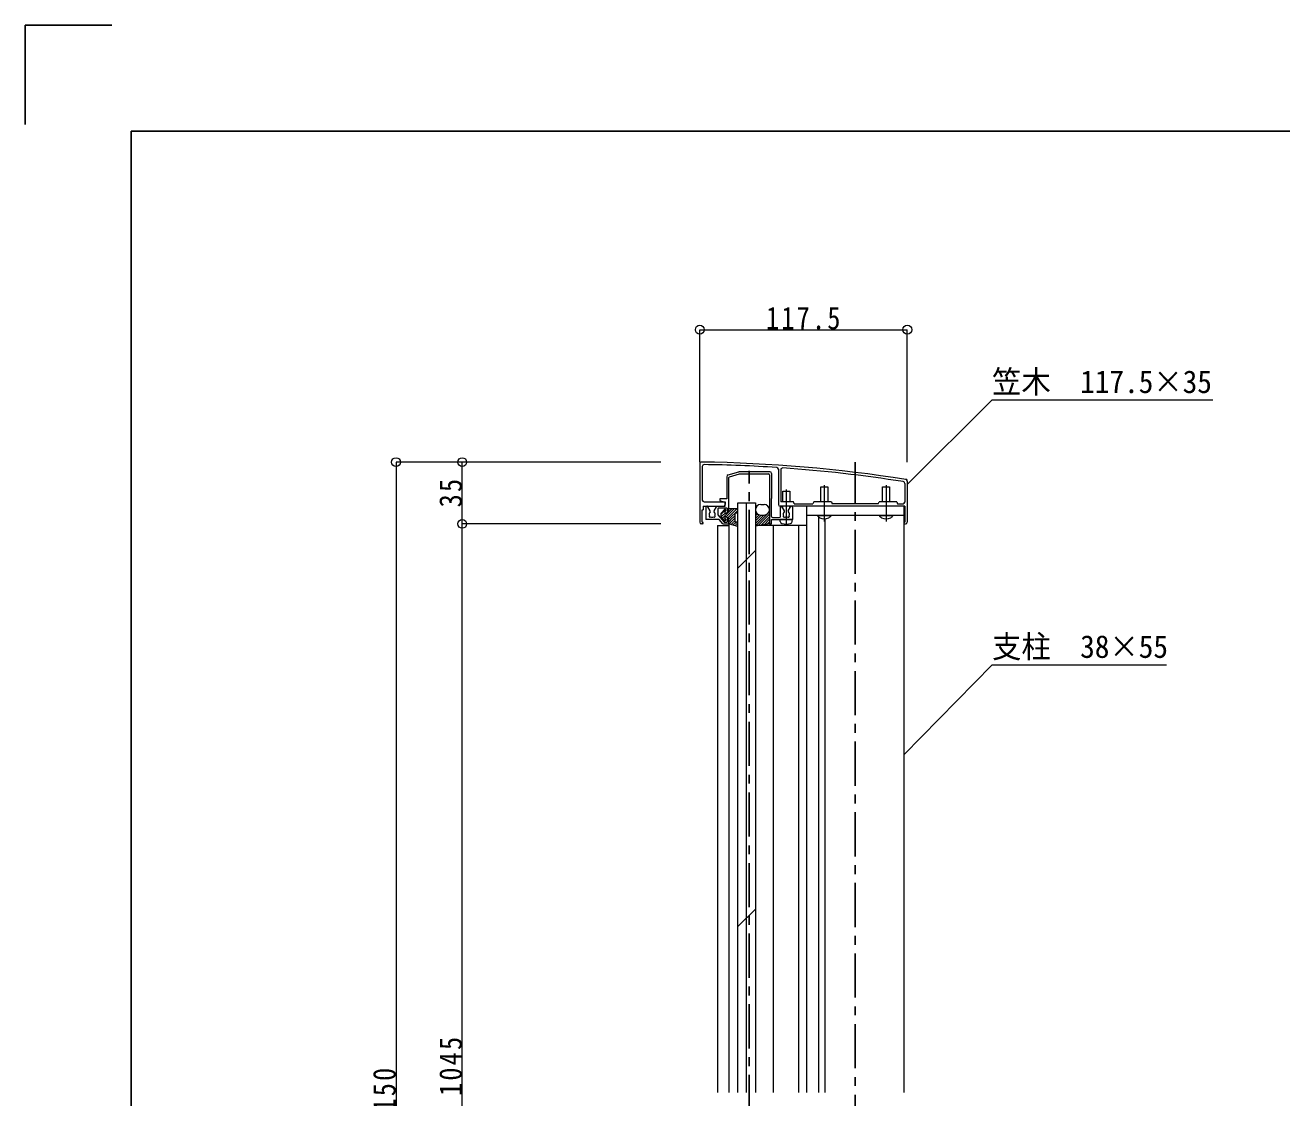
# Model space of a CAD drawing. Units: millimetres, scale not verified. Extents: x -1050 to 1050, y -742 to 742.
# Drawn here: x -1050 to -338, y 135 to 742 of the extents above; entities that cross this region are included whole.
import ezdxf
from ezdxf.enums import TextEntityAlignment as Align

# ---------------------------------------------------------------- set-up
doc = ezdxf.new("R2010")
doc.units = ezdxf.units.MM
doc.header["$LTSCALE"] = 5
doc.linetypes.add('CHAIN1', pattern=[8, 5, -1, 1, -1])
doc.linetypes.add('DASHED1', pattern=[1.8, 1.2, -0.6])
for name, color, linetype in [('0-0_通り芯', 7, 'CHAIN1'), ('1-4_印刷位置ライン', 7, 'Continuous'), ('1-5_図枠1_1', 7, 'Continuous')]:
    doc.layers.add(name, color=color, linetype=linetype)
for name, color, linetype, lineweight in [('0-3_寸法', 54, 'Continuous', 20), ('0-4_手摺部材', 92, 'Continuous', 20), ('0-7_ガラス', 6, 'Continuous', 20), ('0-8_その他', 11, 'Continuous', 20), ('0-9_文字', 3, 'Continuous', 20), ('0-A_支柱', 6, 'Continuous', 20)]:
    doc.layers.add(name, color=color, linetype=linetype, lineweight=lineweight)
doc.styles.add('ＭＳ ゴシック', font='')
doc.styles.get('ＭＳ ゴシック').set_extended_font_data('MS Gothic')

# ---------------------------------------------------------------- blocks, each defined once
blk = doc.blocks.new('dimension_origin')
at = {"color": 0, "linetype": 'Continuous', "lineweight": -2}
blk.add_circle((0, 0), 1.25, dxfattribs=at)

msp = doc.modelspace()

# ---------------------------------------------------------------- linework, layer by layer
at = {"layer": '0-0_通り芯'}
for p, q in [((-580, -448.33), (-580, 495)), ((-640, -197.078), (-640, 490))]:
    msp.add_line(p, q, dxfattribs=at)
at = {"layer": '0-3_寸法'}
for p, q in [((-668, 495), (-668, 570)), ((-668, 570), (-550.5, 570)), ((-550.5, 495), (-550.5, 570)), ((-690, 495), (-840, 495)), ((-840, 495), (-840, -224.293)), ((-802.5, 460), (-802.5, 495)), ((-690, 460), (-802.5, 460)), ((-802.5, -154.293), (-802.5, 460))]:
    msp.add_line(p, q, dxfattribs=at)
at = {"layer": '0-4_手摺部材'}
for p, q in [((-667.999, 494), (-667.999, 461)), ((-666.599, 492.581), (-666.599, 473.5)), ((-652.7, 486.746), (-652.7, 474.1)), ((-651.975, 487.707), (-645.835, 489.462)), ((-651.5, 467.5), (-651.5, 486.218)), ((-651.137, 486.698), (-645.599, 488.281)), ((-628.3, 489.5), (-645.56, 489.5)), ((-645.462, 488.3), (-629, 488.3)), ((-628.5, 487.8), (-628.5, 460)), ((-627.3, 488.5), (-627.3, 474.4)), ((-623.499, 490.932), (-623.499, 471)), ((-622.099, 490.701), (-622.099, 472.5)), ((-550.5, 484.147), (-550.5, 460.961)), ((-621, 478.5), (-617, 478.5)), ((-621, 472.5), (-621, 478.5)), ((-617, 478.5), (-617, 472.5)), ((-599.5, 472.5), (-599.5, 481)), ((-599.5, 481), (-595.5, 481)), ((-595.5, 481), (-595.5, 472.5)), ((-564.5, 472.5), (-564.5, 481)), ((-564.5, 481), (-560.5, 481)), ((-560.5, 481), (-560.5, 472.5)), ((-551.899, 482.945), (-551.899, 472.4)), ((-665.999, 470), (-654.699, 470)), ((-665.999, 470), (-665.999, 468)), ((-665.599, 472.5), (-653.699, 472.5)), ((-662.097, 467.4), (-663.433, 469.714)), ((-659.903, 467.4), (-658.546, 469.75)), ((-658.113, 470), (-653.7, 470)), ((-656.329, 473.001), (-653.7, 472.3)), ((-653.7, 470), (-653.7, 472.3)), ((-653.699, 472.5), (-653.699, 471)), ((-627.3, 464.2), (-627.3, 474.4)), ((-551.899, 470), (-622.499, 470)), ((-614.999, 472.5), (-622.099, 472.5)), ((-620.097, 467.4), (-621.47, 469.777)), ((-621, 468.964), (-621, 470)), ((-617.903, 467.4), (-616.567, 469.714)), ((-617, 468.964), (-617, 470)), ((-614.499, 471.4), (-614.999, 472.5)), ((-614.499, 471.4), (-603.999, 471.4)), ((-607.5, 470), (-607.5, 465)), ((-593.499, 472.5), (-592.999, 471.4)), ((-566.999, 471.4), (-592.999, 471.4)), ((-566.999, 471.4), (-566.499, 472.5)), ((-556.5, 472.5), (-566.499, 472.5)), ((-552.5, 470), (-552.5, 465)), ((-551.899, 470), (-551.899, 461)), ((-664.5, 469.428), (-664.5, 462.5)), ((-661, 462.7), (-661.2, 462.5)), ((-661, 462.7), (-660.8, 462.5)), ((-657.7, 468.5), (-657.7, 465.08)), ((-652.5, 469), (-657.2, 469)), ((-652.5, 469), (-652.5, 467)), ((-652.5, 467), (-652, 467)), ((-652, 463), (-652.5, 463)), ((-652.5, 463), (-652.5, 461)), ((-626.8, 463.7), (-622.8, 463.7)), ((-622.3, 464.2), (-622.3, 469.555)), ((-619, 462.7), (-619.2, 462.5)), ((-619, 462.7), (-618.8, 462.5)), ((-615.5, 469.428), (-615.5, 462.5)), ((-607.5, 465), (-552.5, 465)), ((-666.499, 460), (-666.999, 460)), ((-666.599, 461), (-666.499, 461)), ((-661.2, 462.5), (-664.5, 462.5)), ((-657.1, 462.5), (-660.8, 462.5)), ((-658.003, 459), (-651.5, 459)), ((-658.003, 459), (-658.003, 137.854)), ((-655, 460), (-657.1, 462.5)), ((-655, 460), (-651.5, 460)), ((-651.5, 460), (-651.5, 462.5)), ((-651.5, 460), (-651.5, 137.854)), ((-607.5, 459), (-635.5, 459)), ((-628.5, 460), (-627.3, 460)), ((-627.3, 460), (-627.3, 462.5)), ((-627.3, 462.5), (-619.2, 462.5)), ((-626.5, 459), (-626.5, 137.854)), ((-622.402, 461.381), (-622.5, 462.5)), ((-615.5, 462.5), (-622.5, 462.5)), ((-618.8, 462.5), (-615.5, 462.5)), ((-615.598, 461.381), (-615.5, 462.5)), ((-612, 137.854), (-612, 459)), ((-551.999, 461), (-551.899, 461)), ((-551.999, 460), (-551.499, 460))]:
    msp.add_line(p, q, dxfattribs=at)
at = {"layer": '0-4_手摺部材', "linetype": 'DASHED1'}
msp.add_line((-550.5, 484.189), (-550.5, 485), dxfattribs=at)
at = {"layer": '0-4_手摺部材', "linetype": 'CHAIN1'}
for p, q in [((-619, 479.5), (-619, 458.9)), ((-597.5, 482), (-597.5, 461.4)), ((-562.5, 482), (-562.5, 461.4))]:
    msp.add_line(p, q, dxfattribs=at)
at = {"layer": '0-4_手摺部材'}
for points in [[(-652.7, 474.1), (-656.7, 474.1), (-656.7, 473.484)], [(-593.499, 472.5), (-603.499, 472.5), (-603.999, 471.4)], [(-556.5, 472.5), (-556, 471.4), (-552.899, 471.4)], [(-666.599, 461), (-666.599, 468), (-665.999, 468)], [(-657.7, 465.08), (-654.273, 461), (-652.5, 461)], [(-601.5, 465), (-601.5, 464.712), (-593.5, 464.712), (-593.5, 465)], [(-566.5, 465), (-566.5, 464.712), (-558.5, 464.712), (-558.5, 465)]]:
    msp.add_lwpolyline(points, dxfattribs=at)
for centre, radius, start, end in [((-666.999, 494), 1, 89.28387, 180), ((-676.986, -304.938), 800, 80.9641, 89.28387), ((-665.599, 492.581), 1, 89.18151, 180), ((-676.986, -304.428), 798.09, 86.22449, 89.18151), ((-624.499, 490.932), 1, 0, 86.22449), ((-621.099, 490.701), 1, 85.97953, 180), ((-676.986, -304.428), 798.09, 81.0441, 85.97953), ((-651.7, 486.746), 1, 105.9454, 180), ((-651, 486.218), 0.5, 105.9454, 180), ((-645.56, 488.5), 1, 90, 105.9454), ((-645.462, 487.8), 0.5, 90, 105.9454), ((-629, 487.8), 0.5, 0, 90), ((-628.3, 488.5), 1, 0, 90), ((-552.899, 482.945), 1, 0, 81.0441), ((-551.5, 484.147), 1, 0, 80.9641), ((-665.599, 473.5), 1, 180, 270), ((-663.928, 469.428), 0.572, 30, 180), ((-658.113, 469.5), 0.5, 90, 150), ((-656.2, 473.484), 0.5, 180, 255.06859), ((-654.699, 471), 1, 270, 360), ((-622.499, 471), 1, 180, 270), ((-621.855, 469.555), 0.445, 30, 180), ((-616.072, 469.428), 0.572, 0, 150), ((-552.899, 472.4), 1, 270, 360), ((-661, 465.5), 1.75, 132.83959, 208.57358), ((-662.237, 464.263), 0.5, 126.78679, 323.21321), ((-662.53, 467.15), 0.5, 312.83959, 30), ((-661, 465.5), 1.75, 241.42642, 298.57358), ((-659.763, 464.263), 0.5, 216.78679, 53.21321), ((-659.47, 467.15), 0.5, 150, 227.16041), ((-661, 465.5), 1.75, 331.4264, 47.16041), ((-657.2, 468.5), 0.5, 90, 180), ((-652, 467.5), 0.5, 270, 360), ((-652, 462.5), 0.5, 0, 90), ((-626.8, 464.2), 0.5, 180, 270), ((-622.8, 464.2), 0.5, 270, 360), ((-619, 465.5), 1.75, 132.83959, 208.57358), ((-620.237, 464.263), 0.5, 126.78679, 323.21321), ((-620.53, 467.15), 0.5, 312.83959, 30), ((-619, 465.5), 1.75, 241.42642, 298.57358), ((-617.763, 464.263), 0.5, 216.78679, 53.21321), ((-617.47, 467.15), 0.5, 150, 227.16041), ((-619, 465.5), 1.75, 331.4264, 47.16041), ((-597.5, 467.941), 5.141, 218.91478, 239.75003), ((-597.5, 467.941), 5.141, 239.75003, 300.24997), ((-597.5, 467.941), 5.141, 300.24997, 321.08522), ((-562.5, 467.941), 5.141, 218.91478, 239.75003), ((-562.5, 467.941), 5.141, 239.75003, 300.24997), ((-562.5, 467.941), 5.141, 300.24997, 321.08522), ((-666.999, 461), 1, 180, 270), ((-666.499, 460.5), 0.5, 270, 90), ((-621.107, 461.494), 1.3, 185, 254.11915), ((-619, 468.9), 9, 254.11915, 285.88085), ((-616.893, 461.494), 1.3, 285.88085, 355), ((-551.999, 460.5), 0.5, 90, 270), ((-551.499, 461), 1, 270, 357.79122)]:
    msp.add_arc(centre, radius, start, end, dxfattribs=at)
at = {"layer": '0-4_手摺部材', "linetype": 'DASHED1'}
msp.add_arc((-676.986, -304.938), 800, 80.90296, 80.9641, dxfattribs=at)
at = {"layer": '0-7_ガラス'}
for p, q in [((-646.5, 472), (-636.5, 472)), ((-646.5, 137.854), (-646.5, 472)), ((-641.5, 137.854), (-641.5, 472)), ((-636.5, 472), (-636.5, 137.854)), ((-646.5, 434.957), (-636.5, 444.957)), ((-646.5, 231.871), (-636.5, 241.871))]:
    msp.add_line(p, q, dxfattribs=at)
at = {"layer": '0-8_その他'}
for p, q in [((-633.5, 471), (-631.5, 471)), ((-655.8, 465.448), (-655.247, 466.001)), ((-655.8, 464), (-655.8, 466)), ((-655.8, 464.034), (-654.479, 465.354)), ((-653.988, 468.078), (-655.66, 466.347)), ((-653.988, 461.922), (-655.66, 463.653)), ((-655.24, 466.008), (-653.321, 467.927)), ((-655.221, 463.199), (-653.711, 464.708)), ((-654.526, 462.479), (-653.709, 463.296)), ((-654.458, 465.376), (-653.699, 466.135)), ((-653.771, 466.549), (-653.329, 467.651)), ((-653.771, 463.451), (-653.329, 462.349)), ((-653.676, 464.744), (-649.67, 468.75)), ((-653.101, 463.905), (-652.943, 464.062)), ((-652.894, 464.111), (-648.255, 468.75)), ((-652.176, 463.416), (-652.146, 463.445)), ((-652.112, 463.479), (-646.841, 468.75)), ((-651.5, 468.334), (-651.084, 468.75)), ((-651.5, 466.991), (-651.5, 468.6)), ((-651.5, 460.117), (-651.5, 463.009)), ((-651.5, 462.677), (-651.408, 462.769)), ((-651.35, 468.75), (-646.65, 468.75)), ((-651.33, 462.847), (-646.5, 467.677)), ((-650.548, 462.215), (-648, 464.763)), ((-649.766, 461.583), (-648, 463.349)), ((-648, 461.4), (-648, 466.1)), ((-647.85, 466.25), (-646.65, 466.25)), ((-646.5, 466.4), (-646.5, 468.6)), ((-636.5, 464.493), (-635.352, 465.64)), ((-636.5, 458.836), (-629.824, 465.512)), ((-636.5, 463.078), (-634.43, 465.148)), ((-636.5, 461.664), (-633.164, 465)), ((-636.5, 460.25), (-631.75, 465)), ((-634.886, 459.036), (-628.5, 465.422)), ((-633.5, 465), (-631.5, 465)), ((-633.22, 459.287), (-628.5, 464.007)), ((-631.554, 459.539), (-628.5, 462.593)), ((-629.012, 466.324), (-628.5, 466.836)), ((-653.783, 461.809), (-653.309, 462.283)), ((-651.5, 461.263), (-650.64, 462.123)), ((-651.386, 459.972), (-646.686, 458.797)), ((-651.379, 459.97), (-649.872, 461.477)), ((-650.247, 459.687), (-649.104, 460.831)), ((-649.116, 459.404), (-648.336, 460.184)), ((-648.984, 460.95), (-648, 461.934)), ((-648.202, 460.318), (-647.27, 461.25)), ((-647.985, 459.121), (-647.568, 459.538)), ((-647.85, 461.25), (-646.65, 461.25)), ((-647.42, 459.686), (-646.5, 460.606)), ((-646.853, 458.838), (-646.8, 458.892)), ((-646.638, 459.054), (-646.5, 459.192)), ((-646.5, 458.942), (-646.5, 461.1)), ((-628.5, 460), (-636.5, 458.792)), ((-629.889, 459.79), (-628.5, 461.179))]:
    msp.add_line(p, q, dxfattribs=at)
for centre, radius, start, end in [((-633.5, 468), 3, 90, 180), ((-631.5, 468), 3, 0, 90), ((-655.3, 466), 0.5, 135.9867, 180), ((-655.3, 464), 0.5, 180, 224.0133), ((-653.7, 467.8), 0.4, 338.12576, 135.9867), ((-653.4, 466.4), 0.4, 158.12576, 293.77732), ((-653.4, 463.6), 0.4, 66.22268, 201.87424), ((-661.302, 484.336), 20, 293.77732, 299.09547), ((-661.302, 445.664), 20, 60.90453, 66.22268), ((-651.65, 466.991), 0.15, 299.09547, 360), ((-651.65, 463.009), 0.15, 0, 60.90453), ((-651.35, 468.6), 0.15, 90, 180), ((-647.85, 466.1), 0.15, 90, 180), ((-646.65, 468.6), 0.15, 0, 90), ((-646.65, 466.4), 0.15, 270, 360), ((-633.5, 468), 3, 180, 270), ((-631.5, 468), 3, 270, 360), ((-653.7, 462.2), 0.4, 224.0133, 21.87424), ((-651.35, 460.117), 0.15, 180, 255.96376), ((-647.85, 461.4), 0.15, 180, 270), ((-646.65, 458.942), 0.15, 255.96376, 360), ((-646.65, 461.1), 0.15, 0, 90)]:
    msp.add_arc(centre, radius, start, end, dxfattribs=at)
at = {"layer": '0-9_文字'}
for points in [[(-550.5, 482.26), (-502.5, 530.26), (-377.5, 530.26)], [(-552.5, 329.28), (-502.5, 380.26), (-403.75, 380.26)]]:
    msp.add_lwpolyline(points, dxfattribs=at)
at = {"layer": '0-A_支柱'}
for p, q in [((-607.5, 465), (-607.5, 137.854)), ((-600.7, 463.917), (-600.7, 137.854)), ((-597.2, 462.809), (-597.2, 137.854)), ((-552.5, 465), (-552.5, 137.854))]:
    msp.add_line(p, q, dxfattribs=at)
at = {"layer": '1-4_印刷位置ライン'}
for p in [(-1050, 686.222), (-1000.874, 742.5)]:
    msp.add_line(p, (-1050, 742.5), dxfattribs=at)
at = {"layer": '1-5_図枠1_1'}
msp.add_line((-990, 682.5), (703.535, 682.5), dxfattribs=at)
msp.add_lwpolyline([(-990, 682.5), (-990, -707.5), (990, -707.5)], dxfattribs=at)

# ---------------------------------------------------------------- block references
at = {"layer": '0-3_寸法', "xscale": 2, "yscale": 2}
for p, rotation in [((-668, 570), 180), ((-840, 495), 90), ((-802.5, 495), 90), ((-802.5, 460), 90), ((-802.5, 460), 270)]:
    msp.add_blockref('dimension_origin', p, dxfattribs=dict(at, rotation=rotation))
msp.add_blockref('dimension_origin', (-550.5, 570), dxfattribs=at)

# ---------------------------------------------------------------- texts
at = {"layer": '0-3_寸法', "insert": (-630.5, 570), "char_height": 12.83, "attachment_point": 7, "style": 'ＭＳ ゴシック'}
msp.add_mtext('\\T1.17;\\W0.85;117.5', dxfattribs=at)
at = {"layer": '0-3_寸法', "char_height": 12.83, "attachment_point": 7, "rotation": 90, "style": 'ＭＳ ゴシック'}
for s, insert in [('\\T1.17;\\W0.85;35', (-802.5, 469.375)), ('\\T1.17;\\W0.85;1045', (-802.5, 135.979)), ('\\T1.17;\\W0.85;1150', (-840, 118.479))]:
    msp.add_mtext(s, dxfattribs=dict(at, insert=insert))
at = {"layer": '0-9_文字', "style": 'ＭＳ ゴシック', "width": 0.95}
for s, p in [('笠木\u3000117.5×35', (-502.5, 530.26)), ('支柱\u300038×55', (-502.5, 380.26))]:
    msp.add_text(s, height=12.83, dxfattribs=at).set_placement(p, align=Align.BOTTOM_LEFT)

doc.saveas('drawing.dxf')
